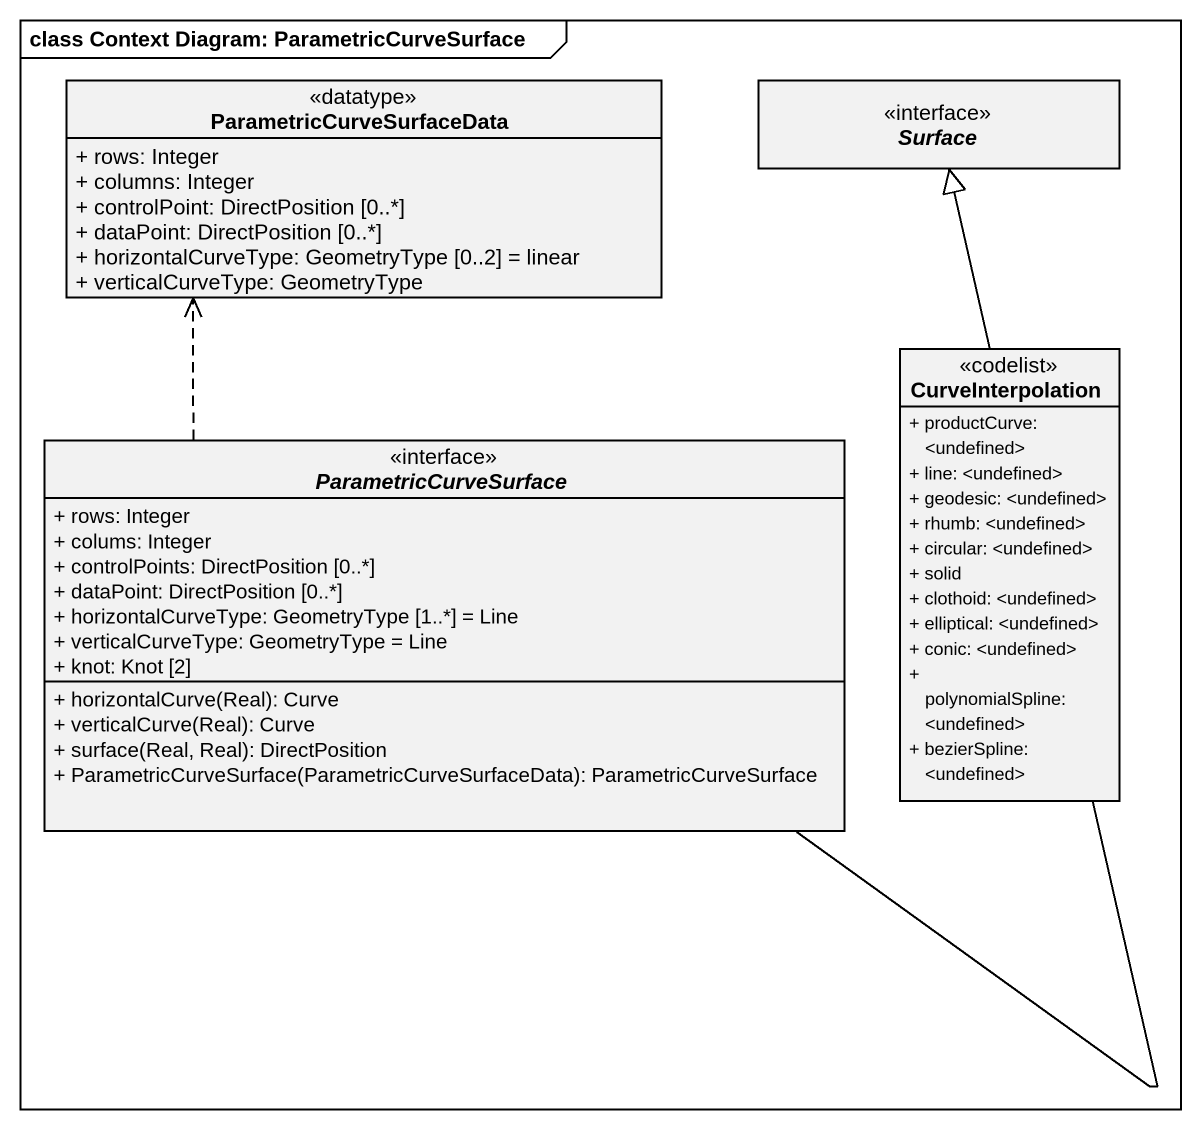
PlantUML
@startuml
mainframe class Context Diagram: ParametricCurveSurface
hide circle
hide empty members
skinparam classAttributeIconSize 0
class ParametricCurveSurfaceData <<datatype>> {
  + rows: Integer
  + columns: Integer
  + controlPoint: DirectPosition [0..*]
  + dataPoint: DirectPosition [0..*]
  + horizontalCurveType: GeometryType [0..2] = linear
  + verticalCurveType: GeometryType
}
interface Surface
class CurveInterpolation <<codelist>> {
  + productCurve: <undefined>
  + line: <undefined>
  + geodesic: <undefined>
  + rhumb: <undefined>
  + circular: <undefined>
  + solid
  + clothoid: <undefined>
  + elliptical: <undefined>
  + conic: <undefined>
  + polynomialSpline: <undefined>
  + bezierSpline: <undefined>
}
interface ParametricCurveSurface {
  + rows: Integer
  + colums: Integer
  + controlPoints: DirectPosition [0..*]
  + dataPoint: DirectPosition [0..*]
  + horizontalCurveType: GeometryType [1..*] = Line
  + verticalCurveType: GeometryType = Line
  + knot: Knot [2]
  + horizontalCurve(Real): Curve
  + verticalCurve(Real): Curve
  + surface(Real, Real): DirectPosition
  + ParametricCurveSurface(ParametricCurveSurfaceData): ParametricCurveSurface
}
ParametricCurveSurface .up.> ParametricCurveSurfaceData
ParametricCurveSurface -up-|> Surface
@enduml
